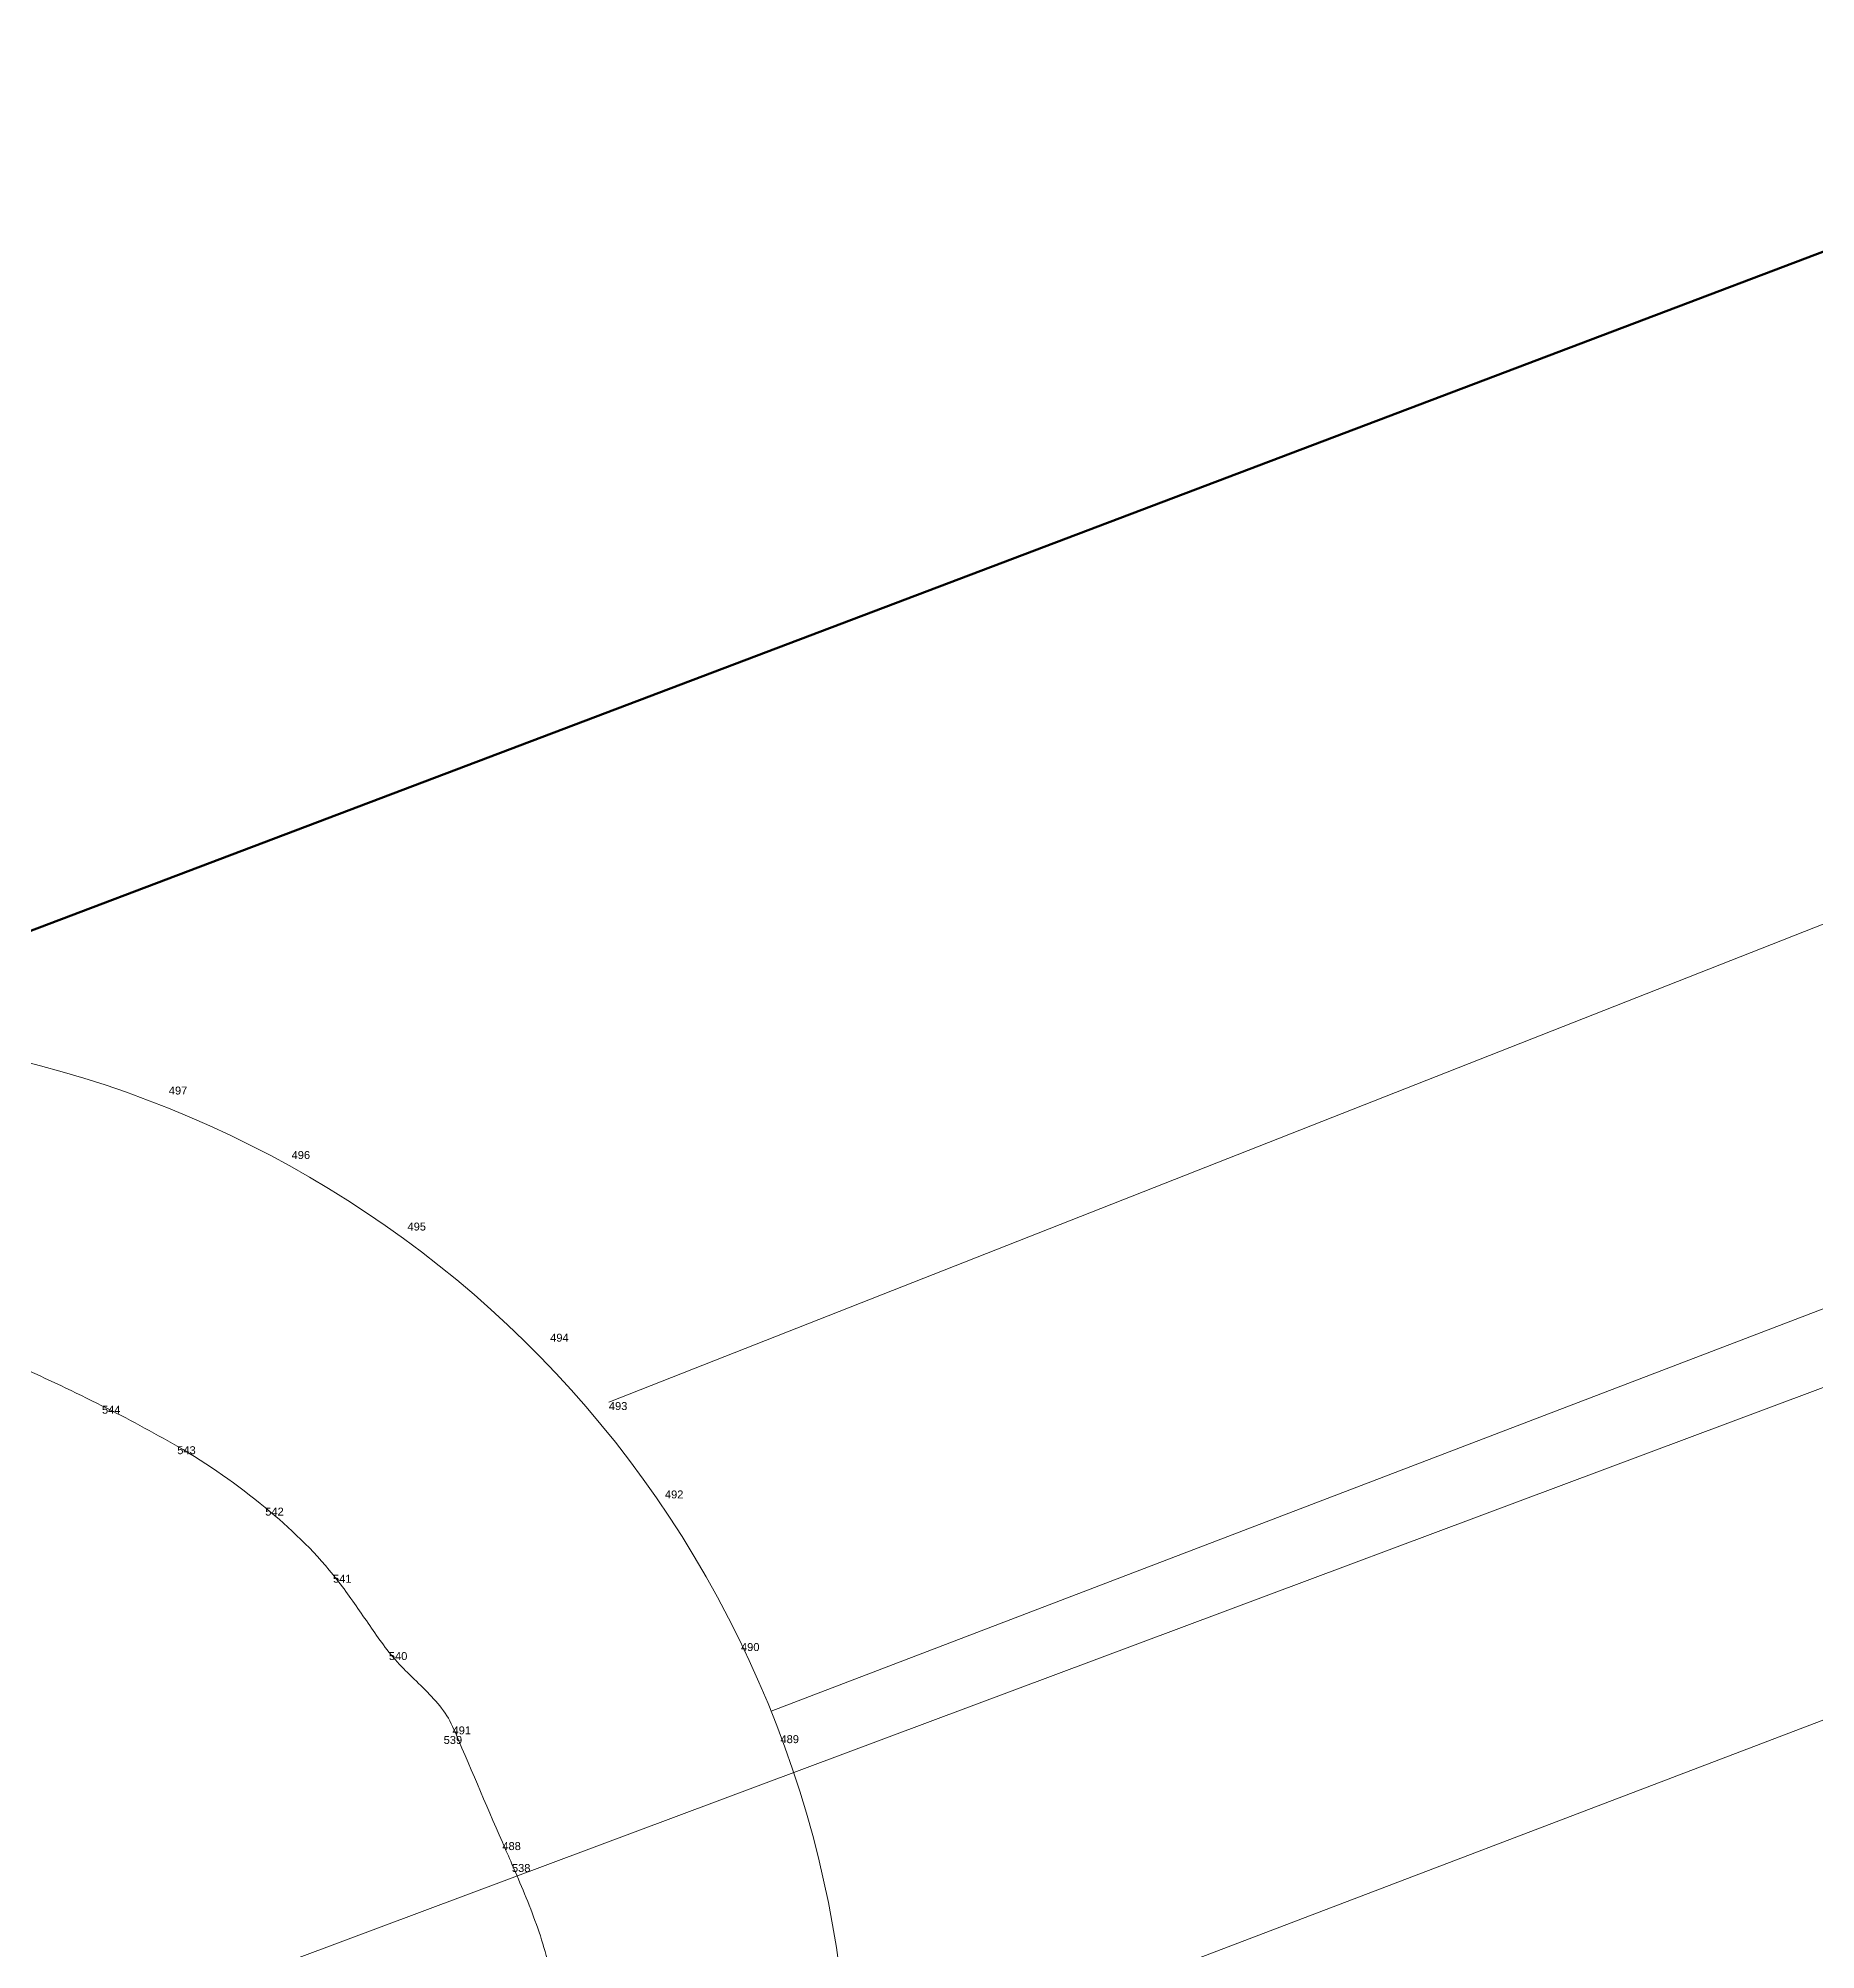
# Model space of a CAD drawing. Header units: metres. Extents: x 245225 to 248406, y 1633796 to 1637634.
# Drawn here: x 245385.7 to 245441.8, y 1637057.1 to 1637117.4 of the extents above; entities that cross this region are included whole.
import ezdxf
from ezdxf.enums import TextEntityAlignment as Align

# ---------------------------------------------------------------- set-up
doc = ezdxf.new("R2010")
doc.units = ezdxf.units.M
doc.header["$MEASUREMENT"] = 0
doc.layers.add('A_revoir_niveau_0', color=7, linetype='Continuous')
doc.layers.add('limites_sections', color=7, linetype='Continuous')
doc.layers.add('Emprise', color=1, linetype='Continuous', lineweight=30)
doc.layers.add('Toponymie', color=7, linetype='Continuous', lineweight=30)
doc.styles.add('Style-Arial', font='arial.ttf')

msp = doc.modelspace()

# ---------------------------------------------------------------- linework, layer by layer
at = {"layer": 'A_revoir_niveau_0', "color": 7, "linetype": 'Continuous', "lineweight": 13}
for p, q in [((245512.804, 1637117.302), (245403.717, 1637074.342)), ((245521.985, 1637094.792), (245411.074, 1637052.526))]:
    msp.add_line(p, q, dxfattribs=at)
at = {"layer": 'A_revoir_niveau_0', "color": 7, "linetype": 'Continuous', "lineweight": 13, "flags": 128}
msp.add_lwpolyline([(245408.833261, 1637064.596399), (245617.302, 1637144.32), (245705.148, 1637176.756), (245773.663, 1637201.739), (245822.183, 1637219.59), (245892.562, 1637245.511), (245961.684, 1637274.3), (246054.236, 1637312.609), (246146.466, 1637350.878), (246192.693, 1637370.169), (246284.944, 1637408.447)], dxfattribs=at)
at = {"layer": 'A_revoir_niveau_0', "color": 7, "linetype": 'Continuous', "lineweight": 13}
msp.add_arc((245377.03456, 1637051.822931), 34.268336, 309.046653, 103.02207, dxfattribs=at)
msp.add_open_spline([(245382.768064, 1637029.93767), (245383.495777, 1637030.065227), (245384.218008, 1637030.220292), (245384.939533, 1637030.381805), (245385.666295, 1637030.544492), (245386.382042, 1637030.745529), (245387.098, 1637030.952), (245387.460902, 1637031.056655), (245387.817904, 1637031.175458), (245388.173352, 1637031.304347), (245388.527624, 1637031.43281), (245388.8717, 1637031.58153), (245389.209, 1637031.751), (245390.091878, 1637032.194585), (245390.94076, 1637032.684217), (245391.772, 1637033.216), (245392.437973, 1637033.642054), (245393.081433, 1637034.091549), (245393.721, 1637034.556), (245394.105508, 1637034.835228), (245394.485407, 1637035.116597), (245394.83, 1637035.446), (245395.169344, 1637035.770385), (245395.468089, 1637036.126275), (245395.771, 1637036.483), (245396.142751, 1637036.920795), (245396.518483, 1637037.350927), (245396.847, 1637037.823), (245397.239526, 1637038.387053), (245397.578936, 1637038.979502), (245397.913, 1637039.578), (245398.463034, 1637040.563425), (245398.992983, 1637041.554277), (245399.508, 1637042.559), (245400.049651, 1637043.615684), (245400.53012, 1637044.689383), (245400.986, 1637045.793), (245401.254965, 1637046.444124), (245401.481144, 1637047.110696), (245401.58, 1637047.805), (245401.763845, 1637049.096219), (245401.876223, 1637050.389119), (245401.969, 1637051.687), (245402.019097, 1637052.387817), (245402.071245, 1637053.088205), (245402.097016, 1637053.789768), (245402.109882, 1637054.140016), (245402.104905, 1637054.491131), (245402.089014, 1637054.841468), (245402.08107, 1637055.016621), (245402.06519, 1637055.191041), (245402.047321, 1637055.365632), (245402.029391, 1637055.540824), (245402.00626, 1637055.714678), (245401.973, 1637055.888), (245401.843631, 1637056.562162), (245401.663897, 1637057.221989), (245401.431244, 1637057.867494), (245401.314876, 1637058.190363), (245401.194989, 1637058.509932), (245401.062202, 1637058.825379), (245400.929445, 1637059.140757), (245400.797542, 1637059.456324), (245400.661, 1637059.77), (245400.56067, 1637060.000487), (245400.459582, 1637060.230636), (245400.359, 1637060.461), (245399.828993, 1637061.674884), (245399.317778, 1637062.896186), (245398.788, 1637064.111), (245398.686081, 1637064.344706), (245398.546165, 1637064.561238), (245398.382344, 1637064.758961), (245398.216192, 1637064.959496), (245398.041797, 1637065.1481), (245397.858385, 1637065.330469), (245397.672839, 1637065.514959), (245397.481374, 1637065.692815), (245397.297233, 1637065.878493), (245397.205752, 1637065.970737), (245397.115783, 1637066.064246), (245397.028057, 1637066.16025), (245396.941157, 1637066.255352), (245396.857969, 1637066.353478), (245396.78, 1637066.456), (245396.628557, 1637066.655132), (245396.480305, 1637066.856122), (245396.337509, 1637067.061253), (245396.194366, 1637067.266881), (245396.05273, 1637067.473498), (245395.90953, 1637067.679066), (245395.766091, 1637067.884979), (245395.621414, 1637068.089975), (245395.476787, 1637068.295095), (245395.331933, 1637068.500538), (245395.178075, 1637068.698438), (245395.02, 1637068.895), (245394.389228, 1637069.67935), (245393.664124, 1637070.369807), (245392.882, 1637071.012), (245392.002294, 1637071.734317), (245391.088441, 1637072.385641), (245390.107, 1637072.949), (245389.325625, 1637073.397519), (245388.53876, 1637073.823227), (245387.734, 1637074.225), (245386.870619, 1637074.65604), (245386.007343, 1637075.077922), (245385.120408, 1637075.459722), (245384.679446, 1637075.649544), (245384.231371, 1637075.81714), (245383.774766, 1637075.964271), (245383.545694, 1637076.038084), (245383.315856, 1637076.107274), (245383.0833, 1637076.168454), (245382.966452, 1637076.199194), (245382.849278, 1637076.227754), (245382.731789, 1637076.256037), (245382.613729, 1637076.284456), (245382.496215, 1637076.310276), (245382.376, 1637076.333), (245381.796367, 1637076.442568), (245381.211854, 1637076.495096), (245380.627397, 1637076.484654), (245380.044053, 1637076.474231), (245379.460103, 1637076.449253), (245378.877, 1637076.414), (245378.28651, 1637076.378301), (245377.696767, 1637076.340766), (245377.107006, 1637076.294619), (245376.515581, 1637076.248341), (245375.926788, 1637076.18252), (245375.339, 1637076.097), (245374.697617, 1637076.003682), (245374.063792, 1637075.876193), (245373.434655, 1637075.720393), (245373.119884, 1637075.642443), (245372.807774, 1637075.55876), (245372.49677, 1637075.468056), (245372.183648, 1637075.376734), (245371.872785, 1637075.280001), (245371.562, 1637075.181), (245370.662385, 1637074.894428), (245369.778215, 1637074.571616), (245368.896855, 1637074.2276), (245368.461662, 1637074.057734), (245368.047018, 1637073.847309), (245367.646362, 1637073.603352), (245367.248415, 1637073.361045), (245366.862932, 1637073.105266), (245366.51, 1637072.806), (245366.193243, 1637072.537408), (245365.876486, 1637072.268816), (245365.559729, 1637072.000223)], degree=3, knots=[0, 0, 0, 0, 0.026581089, 0.026581089, 0.026581089, 0.053355093, 0.053355093, 0.053355093, 0.066926194, 0.066926194, 0.066926194, 0.080452351, 0.080452351, 0.080452351, 0.115856849, 0.115856849, 0.115856849, 0.144222251, 0.144222251, 0.144222251, 0.161275551, 0.161275551, 0.161275551, 0.178069085, 0.178069085, 0.178069085, 0.198679146, 0.198679146, 0.198679146, 0.223304916, 0.223304916, 0.223304916, 0.263851134, 0.263851134, 0.263851134, 0.306494267, 0.306494267, 0.306494267, 0.331653338, 0.331653338, 0.331653338, 0.37844247, 0.37844247, 0.37844247, 0.403707196, 0.403707196, 0.403707196, 0.416320365, 0.416320365, 0.416320365, 0.422626406, 0.422626406, 0.422626406, 0.428954143, 0.428954143, 0.428954143, 0.453566813, 0.453566813, 0.453566813, 0.465877602, 0.465877602, 0.465877602, 0.478185675, 0.478185675, 0.478185675, 0.487229575, 0.487229575, 0.487229575, 0.534885666, 0.534885666, 0.534885666, 0.54405375, 0.54405375, 0.54405375, 0.553352254, 0.553352254, 0.553352254, 0.562758916, 0.562758916, 0.562758916, 0.567432148, 0.567432148, 0.567432148, 0.572061429, 0.572061429, 0.572061429, 0.581053055, 0.581053055, 0.581053055, 0.590066471, 0.590066471, 0.590066471, 0.599095048, 0.599095048, 0.599095048, 0.608137797, 0.608137797, 0.608137797, 0.644221388, 0.644221388, 0.644221388, 0.684806976, 0.684806976, 0.684806976, 0.717119243, 0.717119243, 0.717119243, 0.751785227, 0.751785227, 0.751785227, 0.769020326, 0.769020326, 0.769020326, 0.777666917, 0.777666917, 0.777666917, 0.782011399, 0.782011399, 0.782011399, 0.786376984, 0.786376984, 0.786376984, 0.807426321, 0.807426321, 0.807426321, 0.828435539, 0.828435539, 0.828435539, 0.849710923, 0.849710923, 0.849710923, 0.871046269, 0.871046269, 0.871046269, 0.894326985, 0.894326985, 0.894326985, 0.905974822, 0.905974822, 0.905974822, 0.917701994, 0.917701994, 0.917701994, 0.951648072, 0.951648072, 0.951648072, 0.968409747, 0.968409747, 0.968409747, 0.985058081, 0.985058081, 0.985058081, 1, 1, 1, 1], dxfattribs=at)
at = {"layer": 'Emprise', "color": 6, "lineweight": 53, "flags": 128}
msp.add_lwpolyline([(245362.141159, 1637080.356279), (245645.720598, 1637187.855917), (245764.440644, 1637231.789652), (245846.022215, 1637262.062927), (245926.871691, 1637293.673412), (245987.02794, 1637318.254066), (246628.867038, 1637585.467352)], dxfattribs=at)
at = {"layer": 'limites_sections', "lineweight": 13, "flags": 128}
msp.add_lwpolyline([(245897.722, 1636971.857), (245799.571, 1636923.569), (245677.175, 1636862.609), (245560.123, 1636802.218), (245496.981, 1636773.187), (245385.738, 1637053.755), (245806.576, 1637211.153), (245897.722, 1636971.857)], close=True, dxfattribs=at)

# ---------------------------------------------------------------- texts
at = {"layer": 'toponymie', "color": 7, "linetype": 'Continuous', "lineweight": 13, "style": 'Style-Arial'}
for s, p in [('497', (245389.841, 1637084.295)), ('497', (245389.841, 1637084.295)), ('497', (245389.841, 1637084.295)), ('496', (245393.713, 1637082.26)), ('496', (245393.713, 1637082.26)), ('496', (245393.713, 1637082.26)), ('495', (245397.368, 1637080.004)), ('495', (245397.368, 1637080.004)), ('495', (245397.368, 1637080.004)), ('494', (245401.866, 1637076.498)), ('494', (245401.866, 1637076.498)), ('494', (245401.866, 1637076.498)), ('544', (245387.734, 1637074.225)), ('544', (245387.734, 1637074.225)), ('544', (245387.734, 1637074.225)), ('493', (245403.717, 1637074.342)), ('493', (245403.717, 1637074.342)), ('493', (245403.717, 1637074.342)), ('543', (245390.107, 1637072.949)), ('543', (245390.107, 1637072.949)), ('543', (245390.107, 1637072.949)), ('492', (245405.485, 1637071.554)), ('492', (245405.485, 1637071.554)), ('492', (245405.485, 1637071.554)), ('542', (245392.882, 1637071.012)), ('542', (245392.882, 1637071.012)), ('542', (245392.882, 1637071.012)), ('541', (245395.02, 1637068.895)), ('541', (245395.02, 1637068.895)), ('541', (245395.02, 1637068.895)), ('540', (245396.78, 1637066.456)), ('540', (245396.78, 1637066.456)), ('540', (245396.78, 1637066.456)), ('490', (245407.884, 1637066.74)), ('490', (245407.884, 1637066.74)), ('490', (245407.884, 1637066.74)), ('491', (245398.788, 1637064.111)), ('491', (245398.788, 1637064.111)), ('491', (245398.788, 1637064.111)), ('539', (245398.508, 1637063.809)), ('539', (245398.508, 1637063.809)), ('539', (245398.508, 1637063.809)), ('489', (245409.129, 1637063.834)), ('489', (245409.129, 1637063.834)), ('489', (245409.129, 1637063.834)), ('488', (245400.359, 1637060.461)), ('488', (245400.359, 1637060.461)), ('488', (245400.359, 1637060.461)), ('538', (245400.661, 1637059.77)), ('538', (245400.661, 1637059.77)), ('538', (245400.661, 1637059.77))]:
    msp.add_text(s, height=0.25, dxfattribs=at).set_placement(p, align=Align.TOP_LEFT)

doc.saveas('drawing.dxf')
